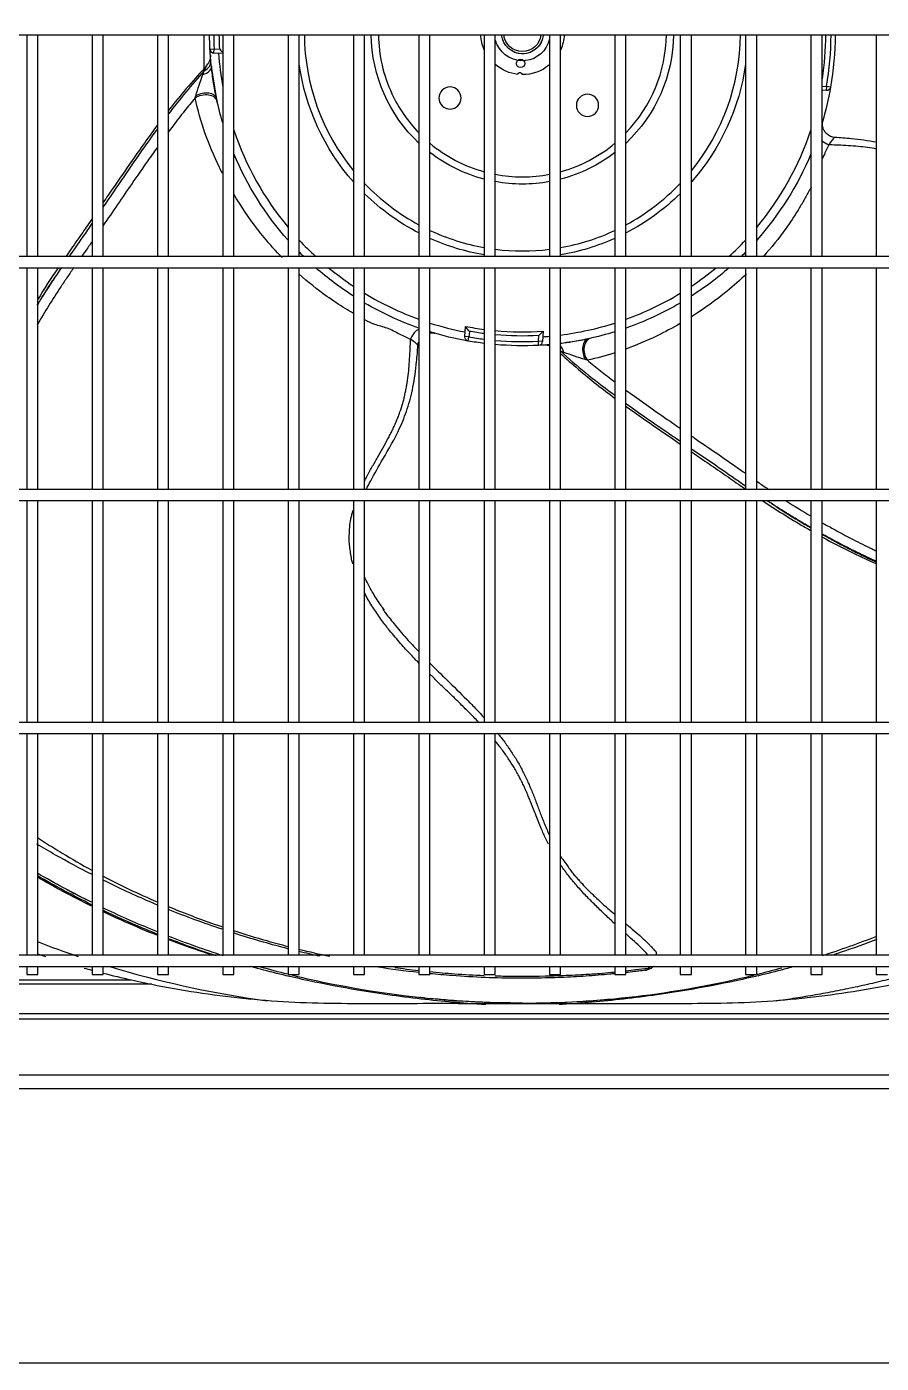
# Model space of a CAD drawing. Header units: millimetres. Extents: x 0 to 504600, y 0 to 118800.
# Drawn here: x 433493.7 to 433801, y 47238.4 to 47719.1 of the extents above; entities that cross this region are included whole.
import ezdxf

# ---------------------------------------------------------------- set-up
doc = ezdxf.new("R2010")
doc.units = ezdxf.units.MM
doc.header["$LTSCALE"] = 200
doc.layers.add('LG-AIRCON', color=240, linetype='Continuous')

# ---------------------------------------------------------------- blocks, each defined once
blk = doc.blocks.new('NEWUXB+UXA 1')
at = {"layer": 'LG-AIRCON', "color": 0}
for p, q in [((667.01, 378.76), (1506.43, 378.76)), ((908.42, 378.76), (908.42, 299.01)), ((912.42, 299.01), (912.42, 378.76)), ((931.92, 378.76), (931.92, 299.01)), ((935.92, 299.01), (935.92, 378.76)), ((955.42, 378.76), (955.42, 299.01)), ((959.42, 299.01), (959.42, 378.76)), ((972.17, 366.49), (972.17, 378.76)), ((978.92, 378.76), (978.92, 299.01)), ((982.92, 299.01), (982.92, 378.76)), ((1002.42, 378.76), (1002.42, 299.01)), ((1006.42, 299.01), (1006.42, 378.76)), ((1025.92, 378.76), (1025.92, 299.01)), ((1029.92, 299.01), (1029.92, 378.76)), ((1049.42, 378.76), (1049.42, 299.01)), ((1053.42, 299.01), (1053.42, 378.76)), ((1072.92, 378.76), (1072.92, 299.01)), ((1076.92, 299.01), (1076.92, 378.76)), ((1094.12, 378.45), (1094.11, 378.45)), ((1096.42, 378.76), (1096.42, 299.01)), ((1100.42, 299.01), (1100.42, 378.76)), ((1119.92, 378.76), (1119.92, 299.01)), ((1123.92, 299.01), (1123.92, 378.76)), ((1143.42, 378.76), (1143.42, 299.01)), ((1147.42, 299.01), (1147.42, 378.76)), ((1166.92, 378.76), (1166.92, 299.01)), ((1170.92, 299.01), (1170.92, 378.76)), ((1190.42, 378.76), (1190.42, 299.01)), ((1194.42, 299.01), (1194.42, 378.76)), ((1213.92, 378.76), (1213.92, 299.01)), ((974.32, 373.64), (975.82, 373.72)), ((975.73, 372.22), (975.82, 373.72)), ((978.92, 372.02), (975.73, 372.22)), ((975.82, 373.72), (977.83, 373.59)), ((1092.6, 374.87), (1092.61, 374.86)), ((1194.42, 360.35), (1196, 360.25)), ((1195.91, 358.75), (1194.42, 358.84)), ((1196, 360.25), (1195.91, 358.75)), ((1197.48, 359.99), (1196, 360.25)), ((1506.43, 299.01), (667.01, 299.01)), ((667.01, 295.01), (1506.43, 295.01)), ((908.42, 295.02), (908.42, 215.26)), ((912.42, 215.26), (912.42, 295.02)), ((931.92, 295.02), (931.92, 215.26)), ((935.92, 215.26), (935.92, 295.02)), ((955.42, 295.02), (955.42, 215.26)), ((959.42, 215.26), (959.42, 295.02)), ((978.92, 295.02), (978.92, 215.26)), ((982.92, 215.26), (982.92, 295.02)), ((1002.42, 295.02), (1002.42, 215.26)), ((1006.42, 215.26), (1006.42, 295.02)), ((1025.92, 295.02), (1025.92, 215.26)), ((1029.92, 215.26), (1029.92, 295.02)), ((1049.42, 295.02), (1049.42, 215.26)), ((1053.42, 215.26), (1053.42, 295.02)), ((1072.92, 295.02), (1072.92, 215.26)), ((1076.92, 215.26), (1076.92, 295.02)), ((1096.42, 295.02), (1096.42, 215.26)), ((1100.42, 215.26), (1100.42, 295.02)), ((1119.92, 295.02), (1119.92, 215.26)), ((1123.92, 215.26), (1123.92, 295.02)), ((1143.42, 295.02), (1143.42, 215.26)), ((1147.42, 215.26), (1147.42, 295.02)), ((1166.92, 295.02), (1166.92, 215.26)), ((1170.92, 215.26), (1170.92, 295.02)), ((1190.42, 295.02), (1190.42, 215.26)), ((1194.42, 215.26), (1194.42, 295.02)), ((1213.92, 295.02), (1213.92, 215.26)), ((1065.97, 270.23), (1066.19, 273.93)), ((1067.46, 270.13), (1065.97, 270.23)), ((1067.2, 268.66), (1067.46, 270.13)), ((1067.59, 272.14), (1067.46, 270.13)), ((1092.42, 268.61), (1092.54, 270.62)), ((1094.14, 272.22), (1093.91, 268.52)), ((1093.91, 268.52), (1092.42, 268.61)), ((1092.49, 267.11), (1092.42, 268.61)), ((1506.43, 215.26), (667.01, 215.26)), ((667.01, 211.26), (1506.43, 211.26)), ((908.42, 211.26), (908.42, 131.52)), ((912.42, 131.52), (912.42, 211.26)), ((931.92, 211.26), (931.92, 131.52)), ((935.92, 131.52), (935.92, 211.26)), ((955.42, 211.26), (955.42, 131.52)), ((959.42, 131.52), (959.42, 211.26)), ((978.92, 211.26), (978.92, 131.52)), ((982.92, 131.52), (982.92, 211.26)), ((1002.42, 211.26), (1002.42, 131.52)), ((1006.42, 131.52), (1006.42, 211.26)), ((1025.92, 211.26), (1025.92, 131.52)), ((1029.92, 131.52), (1029.92, 211.26)), ((1049.42, 211.26), (1049.42, 131.52)), ((1053.42, 131.52), (1053.42, 211.26)), ((1072.92, 211.26), (1072.92, 131.52)), ((1076.92, 131.52), (1076.92, 211.26)), ((1096.42, 211.26), (1096.42, 131.52)), ((1100.42, 131.52), (1100.42, 211.26)), ((1119.92, 211.26), (1119.92, 131.52)), ((1123.92, 131.52), (1123.92, 211.26)), ((1143.42, 211.26), (1143.42, 131.52)), ((1147.42, 131.52), (1147.42, 211.26)), ((1166.92, 211.26), (1166.92, 131.52)), ((1170.92, 131.52), (1170.92, 211.26)), ((1190.42, 211.26), (1190.42, 131.52)), ((1194.42, 131.52), (1194.42, 211.26)), ((1213.92, 211.26), (1213.92, 131.52)), ((1506.43, 131.51), (667.01, 131.51)), ((667.01, 127.51), (1506.43, 127.51)), ((908.42, 127.51), (908.42, 47.76)), ((912.42, 47.76), (912.42, 127.51)), ((931.92, 127.51), (931.92, 47.76)), ((935.92, 47.76), (935.92, 127.51)), ((955.42, 127.51), (955.42, 47.76)), ((959.42, 47.76), (959.42, 127.51)), ((978.92, 127.51), (978.92, 47.76)), ((982.92, 47.76), (982.92, 127.51)), ((1002.42, 127.51), (1002.42, 47.76)), ((1006.42, 47.76), (1006.42, 127.51)), ((1025.92, 127.51), (1025.92, 47.76)), ((1029.92, 47.76), (1029.92, 127.51)), ((1049.42, 127.51), (1049.42, 47.76)), ((1053.42, 47.76), (1053.42, 127.51)), ((1072.92, 127.51), (1072.92, 47.76)), ((1076.92, 47.76), (1076.92, 127.51)), ((1096.42, 127.51), (1096.42, 47.76)), ((1100.42, 47.76), (1100.42, 127.51)), ((1119.92, 127.51), (1119.92, 47.76)), ((1123.92, 47.76), (1123.92, 127.51)), ((1143.42, 127.51), (1143.42, 47.76)), ((1147.42, 47.76), (1147.42, 127.51)), ((1166.92, 127.51), (1166.92, 47.76)), ((1170.92, 47.76), (1170.92, 127.51)), ((1190.42, 127.51), (1190.42, 47.76)), ((1194.42, 47.76), (1194.42, 127.51)), ((1213.92, 127.51), (1213.92, 47.76)), ((1456.43, 47.76), (717.01, 47.76)), ((717.01, 43.76), (1456.43, 43.76)), ((908.42, 43.77), (908.42, 40.85)), ((912.42, 40.85), (912.42, 43.77)), ((931.92, 43.77), (931.92, 40.85)), ((935.92, 40.85), (935.92, 43.77)), ((955.42, 43.77), (955.42, 40.85)), ((959.42, 40.85), (959.42, 43.77)), ((978.92, 43.77), (978.92, 40.85)), ((982.92, 40.85), (982.92, 43.77)), ((1002.42, 43.77), (1002.42, 40.85)), ((1006.42, 40.85), (1006.42, 43.77)), ((1025.92, 43.77), (1025.92, 40.85)), ((1029.92, 40.85), (1029.92, 43.77)), ((1049.42, 43.77), (1049.42, 40.85)), ((1053.42, 40.85), (1053.42, 43.77)), ((1072.92, 43.77), (1072.92, 40.85)), ((1076.92, 40.85), (1076.92, 43.77)), ((1096.42, 43.77), (1096.42, 40.85)), ((1100.42, 40.85), (1100.42, 43.77)), ((1119.92, 43.77), (1119.92, 40.85)), ((1123.92, 40.85), (1123.92, 43.77)), ((1143.42, 43.77), (1143.42, 40.85)), ((1147.42, 40.85), (1147.42, 43.77)), ((1166.92, 43.77), (1166.92, 40.85)), ((1170.92, 40.85), (1170.92, 43.77)), ((1190.42, 43.77), (1190.42, 40.85)), ((1194.42, 40.85), (1194.42, 43.77)), ((1213.92, 43.77), (1213.92, 40.85)), ((721.5, 38.87), (946.07, 38.87)), ((908.42, 40.85), (912.42, 40.85)), ((931.92, 40.85), (935.92, 40.85)), ((955.42, 40.85), (959.42, 40.85)), ((978.92, 40.85), (982.92, 40.85)), ((1002.42, 40.85), (1006.42, 40.85)), ((1025.92, 40.85), (1029.92, 40.85)), ((1049.42, 40.85), (1053.42, 40.85)), ((1072.92, 40.85), (1076.92, 40.85)), ((1096.42, 40.85), (1100.42, 40.85)), ((1119.92, 40.85), (1123.92, 40.85)), ((1143.42, 40.85), (1147.42, 40.85)), ((1166.92, 40.85), (1170.92, 40.85)), ((1190.42, 40.85), (1194.42, 40.85)), ((1213.92, 40.85), (1217.92, 40.85)), ((953.37, 37.32), (721.5, 37.32)), ((1457.8, 24.72), (715.64, 24.72)), ((717.16, 26.84), (1456.28, 26.84)), ((661.12, 4.76), (1512.56, 4.76)), ((1512.56, -0.24), (661.12, -0.24))]:
    blk.add_line(p, q, dxfattribs=at)
blk.add_circle((1086.01, 368.48), 1.5, dxfattribs=at)
at = {"layer": 'LG-AIRCON', "color": 0, "extrusion": (0, 0, -1)}
for centre in [(-1060.66, 356.04), (-1110.09, 353.45)]:
    blk.add_circle(centre, 4, dxfattribs=at)
for centre, radius, start, end in [((-1086.67, 379.46), 112.5, 357.0341, 359.6433), ((-1086.67, 379.46), 109, 356.9149, 359.6319), ((-1086.67, 379.46), 54.36, 313.2481, 359.255), ((-1086.69, 379.46), 15, 336.3649, 357.3411), ((-1086.67, 379.46), 10, 335, 347.1556), ((-1086.67, 379.46), 10, 192.8338, 335), ((-1086.67, 379.46), 7.5, 185.3606, 354.6393), ((-1086.67, 379.46), 6.7, 186.0045, 353.9951), ((-1086.69, 379.46), 7.5, 185.3168, 292.5969), ((-1086.69, 379.46), 15, 182.6596, 203.6664), ((-1086.67, 379.46), 54.36, 180.7344, 226.7412), ((-1086.67, 379.46), 109, 180.3684, 188.6854), ((-1086.67, 379.46), 112.5, 180.3569, 189.9659), ((-1086.67, 379.46), 112.5, 353.8344, 357.0341), ((-1086.67, 379.46), 81.01, 318.575, 352.1338), ((-1086.69, 379.46), 15, 276.3649, 310.5992), ((-1086.69, 379.46), 15, 229.5169, 270.6351), ((-1086.67, 379.46), 81.01, 187.8556, 221.4144), ((-1086.67, 379.46), 112.5, 189.9659, 196.7091), ((-1196, 360.25), 1.5, 189.9659, 273.5), ((-1086.67, 379.46), 112.5, 343.2908, 347.7791), ((-1086.67, 379.46), 112.5, 318.4934, 337.2522), ((-1086.67, 379.46), 54.36, 284.645, 307.7018), ((-1086.67, 379.46), 54.36, 232.2875, 255.3444), ((-1086.67, 379.46), 112.5, 202.7477, 221.5065), ((-1086.67, 379.46), 54.36, 259.6644, 280.325), ((-1086.67, 379.46), 81.01, 297.3688, 314.4631), ((-1086.67, 379.46), 81.01, 225.5262, 242.6206), ((-1086.67, 379.46), 81.01, 279.7681, 294.2244), ((-1086.67, 379.46), 81.01, 245.765, 260.2212), ((-1086.67, 379.46), 112.5, 314.3462, 315.5064), ((-1086.67, 379.46), 112.5, 224.4924, 225.6526), ((-1086.67, 379.46), 112.5, 302.6844, 311.3518), ((-1086.67, 379.46), 112.5, 228.6481, 237.3155), ((-1086.67, 379.46), 112.5, 289.3369, 300.2951), ((-1086.67, 379.46), 112.5, 239.7048, 250.663), ((-1086.67, 379.46), 112.5, 279.9659, 287.1912), ((-1067.46, 270.13), 1.5, 279.9659, 3.5), ((-1086.67, 379.46), 109, 277.2469, 280.0851), ((-1086.67, 379.46), 109, 266.9149, 275.1319), ((-1086.67, 379.46), 112.5, 252.8086, 257.7791), ((-1086.67, 379.46), 112.5, 277.0203, 279.9659), ((-1086.67, 379.46), 112.5, 267.0341, 274.9718), ((-1086.67, 379.46), 112.5, 265.0281, 267.0341)]:
    blk.add_arc(centre, radius, start, end, dxfattribs=at)
at = {"layer": 'LG-AIRCON', "color": 0}
for centre, radius, start, end in [((1086.67, 379.46), 111, 180.3616, 182.9659), ((1086.67, 379.46), 78.41, 180.5088, 219.2088), ((1086.67, 379.46), 51.76, 180.7675, 205), ((1086.67, 379.46), 51.76, 316.0206, 359.2206), ((1086.67, 379.46), 78.41, 320.7794, 359.4794), ((1086.67, 379.46), 111, 350.0341, 359.6382), ((975.82, 373.72), 1.5, 182.9659, 266.5), ((1086.67, 379.46), 109.5, 183.8456, 190.2574), ((1086.67, 379.46), 51.76, 205, 223.9675), ((1086.67, 379.46), 109.5, 198.6508, 219.6996), ((1086.67, 379.46), 109.5, 320.3005, 341.3494), ((1086.67, 379.46), 51.76, 230.0256, 254.59), ((1086.67, 379.46), 51.76, 285.3981, 309.9625), ((1086.67, 379.46), 51.76, 259.135, 280.8531), ((1086.67, 379.46), 78.41, 223.6244, 241.63), ((1086.67, 379.46), 78.41, 298.3581, 316.3638), ((1086.67, 379.46), 78.41, 244.9038, 259.8944), ((1086.67, 379.46), 78.41, 280.0937, 295.0844), ((1086.67, 379.46), 109.5, 222.8708, 227.2823), ((1086.67, 379.46), 109.5, 312.7167, 317.127), ((1086.67, 379.46), 78.41, 262.8531, 277.135), ((1086.67, 379.46), 109.5, 230.4641, 236.3029), ((1086.67, 379.46), 109.5, 303.6973, 309.5349), ((1086.67, 379.46), 109.5, 238.7834, 250.1115), ((1086.67, 379.46), 109.5, 289.8887, 301.2168), ((1086.67, 379.46), 109.5, 252.3225, 259.1544), ((1086.67, 379.46), 109.5, 277.2145, 287.6777), ((1086.67, 379.46), 107.5, 259.017, 262.6514), ((1086.67, 379.46), 111, 260.0341, 262.8843), ((1086.67, 379.46), 107.5, 264.7964, 273.983), ((1086.67, 379.46), 109.5, 273.8456, 275.1094), ((1086.67, 379.46), 111, 264.9609, 272.9659), ((1092.42, 268.61), 1.5, 272.9659, 356.5)]:
    blk.add_arc(centre, radius, start, end, dxfattribs=at)
for centre, major_axis, ratio, start_param, end_param in [((969.97, 366.68), (4.87, 0.53), 0.500763, 5.033059, 6.283185), ((971.86, 354.97), (4.79, 1.02), 0.555428, 0, 2.041724), ((1111.17, 264.64), (1.02, -4.79), 0.555428, 3.141593, 5.183317), ((1099.45, 262.76), (-0.53, 4.87), 0.500763, 5.033059, 5.667073)]:
    blk.add_ellipse(centre, major_axis=major_axis, ratio=ratio, start_param=start_param, end_param=end_param, dxfattribs=at)
for points, degree, knots in [([(974.46, 371.42), (974.46, 371.42), (974.46, 371.34), (974.47, 371.16), (974.45, 370.49), (974.24, 369.52), (973.73, 368.45), (973.26, 368.01), (973.05, 367.84)], 3, [0, 0, 0, 0, 0.003162, 0.056615, 0.134097, 0.508794, 0.802384, 1, 1, 1, 1]), ([(977.83, 373.59), (977.83, 373.59), (977.84, 373.59), (978.03, 373.4), (978.22, 373.21), (978.58, 372.84), (978.76, 372.66), (978.93, 372.5)], 3, [0, 0, 0, 0, 0.004805, 0.004805, 0.50203, 0.50203, 1, 1, 1, 1]), ([(973.22, 367.7), (968.72, 362.9), (964.07, 357.56), (959.7, 351.99), (959.39, 351.59)], 3, [0, 0, 0, 0, 0.929324, 1, 1, 1, 1]), ([(972.27, 365.82), (972.31, 365.86), (972.34, 365.89), (972.41, 365.95), (972.44, 365.97), (972.47, 365.99)], 3, [0, 0, 0, 0, 0.573784, 0.573784, 1, 1, 1, 1]), ([(972.47, 365.99), (972.47, 366.01), (972.48, 366.03), (972.59, 366.39), (972.7, 366.71), (972.89, 367.25), (972.97, 367.48), (973.08, 367.72), (973.11, 367.79), (973.14, 367.8), (973.14, 367.79), (973.15, 367.76), (973.15, 367.71), (973.13, 367.61), (973.13, 367.61), (973.13, 367.6)], 3, [0, 0, 0, 0, 0.016134, 0.016134, 0.32226, 0.32226, 0.602283, 0.602283, 0.787473, 0.787473, 0.846534, 0.846534, 0.991426, 0.991426, 1, 1, 1, 1]), ([(974.82, 367.38), (975.03, 365.44), (975.37, 363.47), (976.01, 359.52), (976.31, 357.53), (976.72, 355.65)], 3, [0, 0, 0, 0, 0.5, 0.5, 1, 1, 1, 1]), ([(976.65, 355.99), (976.26, 357.83), (975.91, 359.7), (975.3, 363.45), (975.05, 365.34), (974.84, 367.22)], 3, [0, 0, 0, 0, 0.5, 0.5, 1, 1, 1, 1]), ([(969.18, 356.87), (969.53, 358.14), (970.02, 359.44), (970.89, 362.03), (971.28, 363.33), (971.76, 364.54)], 3, [0, 0, 0, 0, 0.5, 0.5, 1, 1, 1, 1]), ([(968.97, 356.11), (967.7, 354.56), (965, 351.26), (961.77, 347.05), (959.81, 344.41), (959.2, 343.58)], 3, [0, 0, 0, 0, 0.379859, 0.805555, 1, 1, 1, 1]), ([(968.97, 356.11), (970.27, 357.07), (972.18, 357.52), (975.4, 357), (976.63, 356.03), (976.9, 354.82)], 3, [0, 0, 0, 0, 0.5, 0.5, 1, 1, 1, 1]), ([(968.97, 356.11), (968.97, 356.11), (968.97, 356.11), (969.04, 356.35), (969.1, 356.61), (969.18, 356.87)], 3, [0, 0, 0, 0, 0.000071, 0.000071, 1, 1, 1, 1]), ([(978.79, 328.96), (978.44, 329.66), (978.09, 330.36), (975.68, 335.34), (973.93, 339.5), (971.07, 347.61), (969.93, 351.67), (968.97, 356.11)], 3, [0, 0, 0, 0, 0.075412, 0.075412, 0.537706, 0.537706, 1, 1, 1, 1]), ([(955.35, 346.25), (953.78, 344.13), (949.85, 338.67), (943.99, 330.28), (939.1, 323.13), (936.52, 319.37), (935.92, 318.49)], 3, [0, 0, 0, 0, 0.233053, 0.595571, 0.906011, 1, 1, 1, 1]), ([(1199.03, 341.93), (1198.95, 341.92), (1198.28, 341.89), (1197.1, 342.38), (1195.85, 343.31), (1195.08, 344.42), (1194.68, 345.45), (1194.53, 346.36), (1194.53, 347.08), (1194.59, 347.59), (1194.66, 347.89), (1194.69, 348), (1194.69, 348.01)], 3, [0, 0, 0, 0, 0.029129, 0.236832, 0.423743, 0.575808, 0.704345, 0.811405, 0.896356, 0.957614, 0.994503, 1, 1, 1, 1]), ([(955.37, 344.91), (951.2, 339.22), (947.2, 333.44), (940.8, 324.08), (938.35, 320.47), (935.92, 316.89)], 3, [0, 0, 0, 0, 0.609793, 0.609793, 1, 1, 1, 1]), ([(1199.07, 341.88), (1199, 341.89), (1198.92, 341.85), (1198.4, 341.45), (1197.71, 340.5), (1196.87, 339.25)], 3, [0, 0, 0, 0, 0.204191, 0.204191, 1, 1, 1, 1]), ([(1213.93, 340.13), (1210.95, 340.72), (1205.97, 341.36), (1201.01, 341.77), (1199.04, 341.88)], 3, [0, 0, 0, 0, 0.602629, 1, 1, 1, 1]), ([(955.28, 338.2), (954.13, 336.59), (951.11, 332.33), (946.39, 325.5), (941.11, 317.77), (937.65, 312.72), (935.92, 310.21)], 3, [0, 0, 0, 0, 0.174756, 0.459822, 0.730976, 1, 1, 1, 1]), ([(1196.87, 339.25), (1196.24, 338.03), (1195.66, 336.65), (1194.81, 334.84), (1194.6, 334.45), (1194.39, 334.05)], 3, [0, 0, 0, 0, 0.780033, 0.780033, 1, 1, 1, 1]), ([(1213.95, 337.76), (1213.73, 337.8), (1211.27, 338.26), (1206.38, 338.78), (1200.92, 339.06), (1197.69, 339.21), (1196.87, 339.25)], 3, [0, 0, 0, 0, 0.038174, 0.433729, 0.855134, 1, 1, 1, 1]), ([(1190.49, 324.01), (1190.29, 323.58), (1190.07, 323.17), (1189.18, 321.6), (1188.49, 320.42), (1187.19, 318.06), (1186.5, 316.91), (1184.4, 313.5), (1182.94, 311.28), (1178.89, 305.57), (1176.15, 302.2), (1173.24, 298.99)], 3, [0, 0, 0, 0, 0.046597, 0.046597, 0.176215, 0.176215, 0.305832, 0.305832, 0.565067, 0.565067, 1, 1, 1, 1]), ([(1000.22, 298.69), (997.99, 300.99), (995.86, 303.38), (990.57, 309.81), (987.57, 313.98), (984.2, 319.3), (983.53, 320.39), (982.88, 321.49)], 3, [0, 0, 0, 0, 0.331093, 0.331093, 0.863291, 0.863291, 1, 1, 1, 1]), ([(931.92, 312.65), (930.8, 311.01), (928.3, 307.39), (925.13, 302.86), (923.1, 299.95), (922.46, 299.02)], 3, [0, 0, 0, 0, 0.358598, 0.794293, 1, 1, 1, 1]), ([(931.93, 311.02), (931.39, 310.23), (930.85, 309.45), (928.19, 305.57), (926.06, 302.51), (923.86, 299.35), (923.75, 299.19), (923.65, 299.04)], 3, [0, 0, 0, 0, 0.19311, 0.19311, 0.960938, 0.960938, 1, 1, 1, 1]), ([(931.91, 304.42), (931.5, 303.82), (930.24, 302.02), (928.98, 300.23), (928.13, 299.04)], 3, [0, 0, 0, 0, 0.333202, 1, 1, 1, 1]), ([(925.35, 295.06), (924.58, 293.95), (923, 291.66), (918.51, 284.93), (914.93, 279.19), (912.23, 274.6)], 3, [0, 0, 0, 0, 0.166291, 0.34365, 1, 1, 1, 1]), ([(917.83, 290.47), (917.57, 290.09), (917.07, 289.32), (916.07, 287.78), (914.85, 285.86), (913.45, 283.68), (912.58, 282.25), (912.17, 281.58)], 3, [0, 0, 0, 0, 0.129514, 0.262589, 0.523171, 0.777302, 1, 1, 1, 1]), ([(912.22, 281.58), (912.6, 282.21), (913.41, 283.53), (914.89, 285.9), (916.37, 288.24), (917.43, 289.87), (917.83, 290.47)], 3, [0, 0, 0, 0, 0.210283, 0.443736, 0.795113, 1, 1, 1, 1]), ([(1025.92, 278.59), (1024.93, 279.15), (1023.95, 279.74), (1020.72, 281.74), (1018.5, 283.2), (1012.86, 287.19), (1009.56, 289.87), (1006.41, 292.7)], 3, [0, 0, 0, 0, 0.138373, 0.138373, 0.464531, 0.464531, 1, 1, 1, 1]), ([(1167.25, 292.81), (1165.01, 290.66), (1162.68, 288.59), (1156.32, 283.36), (1152.16, 280.36), (1147.77, 277.58), (1147.61, 277.48), (1147.46, 277.38)], 3, [0, 0, 0, 0, 0.368297, 0.368297, 0.977681, 0.977681, 1, 1, 1, 1]), ([(1046.47, 269.27), (1045.24, 269.89), (1043.86, 270.47), (1041.75, 271.47), (1041.05, 271.86), (1039.59, 272.61), (1038.84, 272.94), (1037.3, 273.52), (1036.5, 273.73), (1034.99, 274.19), (1034.29, 274.41), (1032.29, 275.12), (1031.12, 275.65), (1029.95, 276.31), (1029.94, 276.31), (1029.93, 276.32)], 3, [0, 0, 0, 0, 0.249314, 0.249314, 0.373971, 0.373971, 0.498628, 0.498628, 0.623285, 0.623285, 0.747943, 0.747943, 0.997257, 0.997257, 1, 1, 1, 1]), ([(1143.43, 274.96), (1140.65, 273.36), (1137.86, 271.88), (1131.25, 268.69), (1127.53, 267.1), (1123.89, 265.76)], 3, [0, 0, 0, 0, 0.42081, 0.42081, 1, 1, 1, 1]), ([(1029.85, 218.17), (1030.11, 218.68), (1030.54, 219.49), (1031.11, 220.61), (1031.74, 221.82), (1032.89, 223.86), (1034.54, 226.72), (1036.47, 230.09), (1038.01, 232.86), (1039.13, 235.07), (1039.97, 236.68), (1040.71, 238.31), (1041.38, 239.94), (1042.07, 241.53), (1042.84, 243.66), (1043.49, 245.8), (1044.12, 247.94), (1044.43, 249.57), (1044.78, 251.2), (1045.44, 254.53), (1046, 259.75), (1046.27, 265.22), (1046.43, 268.44), (1046.47, 269.27)], 3, [0, 0, 0, 0, 0.0314, 0.050037, 0.068603, 0.105483, 0.178132, 0.248918, 0.317602, 0.351142, 0.384107, 0.416555, 0.448445, 0.479795, 0.510787, 0.571819, 0.602175, 0.632618, 0.663109, 0.693772, 0.81971, 0.953877, 1, 1, 1, 1]), ([(1049.43, 272.82), (1049.07, 272.7), (1048.71, 272.49), (1047.58, 271.53), (1046.89, 270.45), (1046.47, 269.27)], 3, [0, 0, 0, 0, 0.307419, 0.307419, 1, 1, 1, 1]), ([(1049.09, 267.07), (1049.1, 267.13), (1049.07, 267.22), (1048.66, 267.74), (1047.71, 268.42), (1046.47, 269.27)], 3, [0, 0, 0, 0, 0.204191, 0.204191, 1, 1, 1, 1]), ([(1053.42, 271.57), (1053.49, 271.58), (1053.8, 271.61), (1054.29, 271.61), (1054.81, 271.54), (1055.1, 271.48), (1055.21, 271.45), (1055.23, 271.44)], 3, [0, 0, 0, 0, 0.117298, 0.514903, 0.801614, 0.97427, 1, 1, 1, 1]), ([(1067.59, 272.14), (1067.58, 272.15), (1067.58, 272.15), (1067.42, 272.36), (1067.25, 272.57), (1066.92, 272.99), (1066.76, 273.2), (1066.52, 273.51), (1066.43, 273.62), (1066.31, 273.78), (1066.27, 273.83), (1066.21, 273.91), (1066.19, 273.93), (1066.19, 273.93)], 3, [0, 0, 0, 0, 0.002612, 0.002612, 0.272941, 0.272941, 0.553512, 0.553512, 0.743033, 0.743033, 0.87087, 0.87087, 1, 1, 1, 1]), ([(1092.54, 270.62), (1092.54, 270.62), (1092.54, 270.62), (1092.74, 270.81), (1092.93, 271), (1093.3, 271.38), (1093.49, 271.56), (1093.77, 271.84), (1093.87, 271.95), (1094.01, 272.09), (1094.06, 272.13), (1094.12, 272.2), (1094.14, 272.22), (1094.14, 272.22)], 3, [0, 0, 0, 0, 0.002612, 0.002612, 0.272941, 0.272941, 0.553512, 0.553512, 0.743033, 0.743033, 0.87087, 0.87087, 1, 1, 1, 1]), ([(1100.42, 267.82), (1101.82, 268.01), (1103.23, 268.25), (1106.61, 268.8), (1108.6, 269.1), (1110.49, 269.51)], 3, [0, 0, 0, 0, 0.416804, 0.416804, 1, 1, 1, 1]), ([(1110.15, 269.44), (1108.3, 269.04), (1106.43, 268.69), (1103.18, 268.17), (1101.8, 267.97), (1100.42, 267.8)], 3, [0, 0, 0, 0, 0.577024, 0.577024, 1, 1, 1, 1]), ([(1111.31, 269.69), (1110.1, 269.42), (1109.13, 268.18), (1108.61, 264.97), (1109.07, 263.06), (1110.02, 261.76)], 3, [0, 0, 0, 0, 0.5, 0.5, 1, 1, 1, 1]), ([(1030.51, 215.26), (1031.01, 216.32), (1032.94, 220), (1037.1, 227.23), (1041.99, 235.6), (1045.48, 244.4), (1047.58, 252.42), (1048.57, 260.12), (1048.98, 265.12), (1049.09, 267.1)], 3, [0, 0, 0, 0, 0.062505, 0.222366, 0.44906, 0.581435, 0.726489, 0.892389, 1, 1, 1, 1]), ([(1049.14, 267.1), (1049.13, 267.19), (1049.11, 267.58), (1049.2, 267.98), (1049.31, 268.28)], 3, [0, 0, 0, 0, 0.207603, 1, 1, 1, 1]), ([(1094.71, 267.25), (1094.72, 267.25), (1094.79, 267.25), (1094.97, 267.26), (1095.54, 267.24), (1096.04, 267.15), (1096.43, 267.03)], 3, [0, 0, 0, 0, 0.007249, 0.1298, 0.307442, 1, 1, 1, 1]), ([(1100.32, 265.07), (1106.24, 259.63), (1112.47, 254.64), (1119.24, 249.62), (1119.57, 249.37), (1119.9, 249.13)], 3, [0, 0, 0, 0, 0.951305, 0.951305, 1, 1, 1, 1]), ([(1109.26, 261.96), (1108, 262.31), (1106.69, 262.81), (1104.1, 263.67), (1102.81, 264.07), (1101.6, 264.55)], 3, [0, 0, 0, 0, 0.5, 0.5, 1, 1, 1, 1]), ([(1100.36, 264.21), (1104.56, 260.36), (1110.94, 254.87), (1117.67, 249.77), (1119.86, 248.15)], 3, [0, 0, 0, 0, 0.677069, 1, 1, 1, 1]), ([(1110.02, 261.76), (1110.02, 261.76), (1110.02, 261.76), (1109.78, 261.82), (1109.52, 261.89), (1109.26, 261.96)], 3, [0, 0, 0, 0, 0.000071, 0.000071, 1, 1, 1, 1]), ([(1110.02, 261.76), (1111.58, 260.48), (1114.77, 257.87), (1118.05, 255.35), (1119.74, 254.08)], 3, [0, 0, 0, 0, 0.487187, 1, 1, 1, 1]), ([(1123.77, 251.09), (1124.54, 250.52), (1127.54, 248.34), (1133.19, 244.32), (1138.98, 240.32), (1142.53, 237.89), (1143.41, 237.28)], 3, [0, 0, 0, 0, 0.120641, 0.462237, 0.866415, 1, 1, 1, 1]), ([(1123.86, 246.24), (1128.69, 242.75), (1133.57, 239.38), (1140.08, 234.93), (1141.76, 233.79), (1143.42, 232.66)], 3, [0, 0, 0, 0, 0.741566, 0.741566, 1, 1, 1, 1]), ([(1123.89, 245.22), (1124.69, 244.64), (1128.82, 241.69), (1135.31, 237.15), (1141.04, 233.23), (1143.39, 231.62)], 3, [0, 0, 0, 0, 0.12387, 0.640533, 1, 1, 1, 1]), ([(1147.42, 234.54), (1147.74, 234.32), (1153.12, 230.64), (1159.64, 226.18), (1165.77, 221.85), (1166.9, 221.06)], 3, [0, 0, 0, 0, 0.049024, 0.824932, 1, 1, 1, 1]), ([(1147.43, 229.94), (1150.81, 227.64), (1154.16, 225.37), (1160.57, 220.98), (1163.62, 218.85), (1166.72, 216.69), (1166.81, 216.63), (1166.89, 216.57)], 3, [0, 0, 0, 0, 0.508334, 0.508334, 0.98626, 0.98626, 1, 1, 1, 1]), ([(1147.43, 228.86), (1149.06, 227.74), (1152.72, 225.24), (1158.36, 221.36), (1163.21, 217.97), (1166.05, 215.98), (1166.92, 215.38)], 3, [0, 0, 0, 0, 0.249996, 0.560781, 0.866096, 1, 1, 1, 1]), ([(1170.88, 218.27), (1172.05, 217.46), (1173.54, 216.43), (1175.04, 215.42), (1175.35, 215.21)], 3, [0, 0, 0, 0, 0.789606, 1, 1, 1, 1]), ([(1025.66, 188.58), (1025.51, 189.1), (1025.19, 190.38), (1024.89, 192.46), (1024.53, 194.72), (1024.32, 197), (1024.43, 199.29), (1024.55, 201.54), (1024.74, 203.52), (1025.09, 205.23), (1025.44, 206.55), (1025.65, 207.39), (1025.74, 207.75)], 3, [0, 0, 0, 0, 0.086878, 0.209922, 0.330631, 0.449296, 0.56598, 0.680875, 0.794665, 0.869614, 0.94354, 1, 1, 1, 1]), ([(1173.07, 211.19), (1177.92, 207.96), (1183.68, 204.38), (1189.55, 200.96), (1190.38, 200.49)], 3, [0, 0, 0, 0, 0.860034, 1, 1, 1, 1]), ([(1190.31, 201.59), (1189.81, 201.88), (1187.93, 202.96), (1185.39, 204.49), (1182.65, 206.16), (1180.24, 207.68), (1177.9, 209.16), (1176.26, 210.22), (1175.66, 210.61)], 3, [0, 0, 0, 0, 0.100821, 0.377717, 0.517305, 0.659997, 0.874768, 1, 1, 1, 1]), ([(1175.66, 210.61), (1176.04, 210.36), (1176.81, 209.85), (1178.35, 208.85), (1180.27, 207.63), (1182.56, 206.17), (1185.59, 204.32), (1188.16, 202.75), (1189.97, 201.7), (1190.26, 201.53)], 3, [0, 0, 0, 0, 0.079358, 0.160898, 0.320567, 0.476283, 0.635111, 0.940449, 1, 1, 1, 1]), ([(1194.33, 203.38), (1194.87, 203.08), (1196.06, 202.41), (1197.89, 201.39), (1200.15, 200.14), (1202.73, 198.77), (1205.78, 197.16), (1209, 195.54), (1211.74, 194.2), (1213.37, 193.42), (1213.85, 193.2)], 3, [0, 0, 0, 0, 0.084288, 0.185541, 0.286031, 0.43548, 0.583596, 0.755273, 0.926687, 1, 1, 1, 1]), ([(1194.31, 199.21), (1194.91, 198.87), (1195.87, 198.34), (1197.19, 197.63), (1198.28, 197.03), (1199.39, 196.43), (1200.88, 195.63), (1203.5, 194.28), (1206.45, 192.74), (1209.44, 191.31), (1211.62, 190.24), (1213.09, 189.56), (1213.81, 189.23)], 3, [0, 0, 0, 0, 0.094313, 0.150326, 0.205494, 0.263578, 0.323214, 0.438081, 0.666504, 0.778325, 0.891489, 1, 1, 1, 1]), ([(1194.33, 198.25), (1198.08, 196.18), (1204.53, 192.8), (1211.15, 189.79), (1213.9, 188.6)], 3, [0, 0, 0, 0, 0.587751, 1, 1, 1, 1]), ([(1213.88, 189.47), (1213.68, 189.56), (1212.3, 190.18), (1209.78, 191.38), (1206.28, 193.05), (1202.81, 194.81), (1199.91, 196.31), (1197.6, 197.55), (1195.94, 198.44), (1194.87, 199.03), (1194.38, 199.3)], 3, [0, 0, 0, 0, 0.02956, 0.20769, 0.38429, 0.562457, 0.741784, 0.832559, 0.9229, 1, 1, 1, 1]), ([(1037.06, 171.89), (1036.66, 172.42), (1035.25, 174.33), (1032.84, 178.06), (1030.93, 181.61), (1029.98, 183.72), (1029.88, 183.93)], 3, [0, 0, 0, 0, 0.143457, 0.510742, 0.949941, 1, 1, 1, 1]), ([(1049.41, 152.86), (1049.06, 153.22), (1048.09, 154.23), (1045.89, 156.55), (1043.35, 159.25), (1040.88, 162.2), (1038.6, 164.91), (1036.49, 167.57), (1034.67, 170.27), (1033.19, 172.37), (1031.81, 174.51), (1030.74, 176.49), (1030.09, 177.73), (1029.84, 178.21)], 3, [0, 0, 0, 0, 0.046544, 0.130714, 0.298969, 0.394735, 0.489926, 0.631124, 0.712335, 0.792506, 0.87156, 0.949377, 1, 1, 1, 1]), ([(1036.45, 172.23), (1036.46, 172.22), (1036.75, 171.79), (1037.62, 170.55), (1039.13, 168.63), (1041.12, 166.23), (1043.21, 163.67), (1046.03, 160.52), (1048.12, 158.28), (1049.39, 156.95)], 3, [0, 0, 0, 0, 0.002618, 0.07721, 0.227751, 0.367215, 0.542698, 0.724034, 1, 1, 1, 1]), ([(1053.4, 152.82), (1055.41, 150.79), (1059.84, 146.44), (1064.87, 141.5), (1068.43, 137.92), (1070.54, 135.79), (1072.01, 134.17), (1072.93, 133.16)], 3, [0, 0, 0, 0, 0.311947, 0.676737, 0.765395, 0.854302, 1, 1, 1, 1]), ([(1070.76, 131.74), (1070.65, 131.85), (1069.99, 132.55), (1068.17, 134.42), (1065.22, 137.35), (1061.59, 140.91), (1057.82, 144.5), (1055.09, 147.19), (1053.61, 148.65), (1053.38, 148.87)], 3, [0, 0, 0, 0, 0.019144, 0.116906, 0.318351, 0.52709, 0.741622, 0.960868, 1, 1, 1, 1]), ([(1077.7, 127.68), (1077.83, 127.51), (1078.35, 126.85), (1079.34, 125.6), (1080.44, 124.23), (1081.27, 123.03), (1082.05, 121.86), (1082.99, 120.41), (1084.16, 118.68), (1085.23, 116.91), (1086.14, 115.09), (1087.14, 113.29), (1087.92, 111.79), (1088.46, 110.52), (1088.97, 109.3), (1089.64, 107.77), (1090.31, 106.25), (1090.79, 104.98), (1091.26, 103.72), (1091.72, 102.47), (1092.21, 101.24), (1092.7, 99.99), (1093.28, 98.42), (1094.02, 96.46), (1094.84, 94.44), (1095.59, 92.69), (1096.11, 91.52), (1096.33, 91.04), (1096.38, 90.92)], 3, [0, 0, 0, 0, 0.015973, 0.063773, 0.119172, 0.147208, 0.174125, 0.225018, 0.275393, 0.327956, 0.378528, 0.425825, 0.476203, 0.501732, 0.526179, 0.572139, 0.620161, 0.644911, 0.669006, 0.715797, 0.739011, 0.76245, 0.810331, 0.857177, 0.909993, 0.963275, 0.990421, 1, 1, 1, 1]), ([(1096.04, 87.69), (1095.87, 88.02), (1095.09, 89.58), (1093.83, 92.37), (1092.48, 95.68), (1091.05, 99.31), (1089.9, 102.3), (1088.8, 105.04), (1088.01, 106.75), (1087.28, 108.49), (1086.47, 110.2), (1085.56, 111.86), (1084.36, 114.14), (1082.64, 116.93), (1080.82, 119.71), (1079.21, 121.93), (1078.03, 123.39), (1077.29, 124.32), (1076.99, 124.7)], 3, [0, 0, 0, 0, 0.026141, 0.120849, 0.212813, 0.27477, 0.393513, 0.437742, 0.482704, 0.527423, 0.572611, 0.618373, 0.664728, 0.759919, 0.859413, 0.910952, 0.963787, 1, 1, 1, 1]), ([(931.9, 76.74), (927.39, 79.05), (920.63, 82.71), (914.28, 86.41), (912.07, 87.73)], 3, [0, 0, 0, 0, 0.646155, 1, 1, 1, 1]), ([(912.35, 90.05), (913.29, 89.43), (916.16, 87.57), (922.48, 83.6), (928.16, 80.32), (931.85, 78.31)], 3, [0, 0, 0, 0, 0.15364, 0.468401, 1, 1, 1, 1]), ([(1100.34, 83.49), (1100.43, 83.35), (1100.7, 82.9), (1101.44, 81.81), (1102.5, 80.37), (1103.67, 78.76), (1104.73, 77.3), (1105.89, 75.92), (1106.97, 74.79), (1107.79, 73.87), (1108.61, 72.94), (1109.61, 71.83), (1110.93, 70.53), (1112.38, 69.19), (1113.89, 67.79), (1115.41, 66.3), (1117.06, 64.89), (1118.57, 63.64), (1119.5, 62.81), (1119.91, 62.44)], 3, [0, 0, 0, 0, 0.01611, 0.054349, 0.133651, 0.196623, 0.258506, 0.318346, 0.37975, 0.417398, 0.445672, 0.509452, 0.571566, 0.635319, 0.712853, 0.789209, 0.86246, 0.938791, 1, 1, 1, 1]), ([(1119.95, 59.02), (1119.79, 59.17), (1119.1, 59.82), (1117.31, 61.5), (1115.06, 63.58), (1112.88, 65.77), (1110.68, 67.93), (1108.54, 70.15), (1106.51, 72.47), (1104.98, 74.16), (1103.57, 75.93), (1102.24, 77.73), (1101.15, 79.2), (1100.53, 80.09), (1100.33, 80.37)], 3, [0, 0, 0, 0, 0.023296, 0.103381, 0.264304, 0.346403, 0.424782, 0.58336, 0.66159, 0.738824, 0.815129, 0.890482, 0.964901, 1, 1, 1, 1]), ([(931.7, 65.39), (926.67, 67.87), (920.14, 71.31), (913.8, 74.95), (912.27, 75.84)], 3, [0, 0, 0, 0, 0.756535, 1, 1, 1, 1]), ([(955.68, 65.72), (954.29, 66.3), (947.47, 69.2), (940.86, 72.28), (935.75, 74.81)], 3, [0, 0, 0, 0, 0.20222, 1, 1, 1, 1]), ([(929.64, 67.81), (929.51, 67.87), (929.39, 67.94), (927.06, 69.11), (924.87, 70.25), (922.69, 71.41)], 3, [0, 0, 0, 0, 0.053158, 0.053158, 1, 1, 1, 1]), ([(955.33, 55.34), (953.58, 56.05), (946.98, 58.78), (940.47, 61.71), (935.73, 63.98)], 3, [0, 0, 0, 0, 0.264274, 1, 1, 1, 1]), ([(955.38, 56.18), (954.6, 56.49), (947.97, 59.21), (941.43, 62.13), (935.74, 64.86)], 3, [0, 0, 0, 0, 0.117728, 1, 1, 1, 1]), ([(955.27, 54.94), (951.37, 56.48), (944.81, 59.23), (938.37, 62.18), (935.74, 63.43)], 3, [0, 0, 0, 0, 0.587084, 1, 1, 1, 1]), ([(959.3, 65.28), (960.54, 64.77), (966.94, 62.18), (973.49, 59.76), (978.84, 57.95)], 3, [0, 0, 0, 0, 0.195527, 1, 1, 1, 1]), ([(1123.93, 59.03), (1124.22, 58.79), (1126.39, 56.98), (1129.31, 54.49), (1131.87, 52.01), (1133.13, 50.66), (1133.68, 50), (1134, 49.63)], 3, [0, 0, 0, 0, 0.072188, 0.555177, 0.781943, 0.875823, 1, 1, 1, 1]), ([(975.57, 47.67), (974.41, 48.05), (968.93, 49.84), (963.51, 51.78), (959.27, 53.39)], 3, [0, 0, 0, 0, 0.210772, 1, 1, 1, 1]), ([(1002.29, 50.11), (999.37, 50.86), (992.8, 52.64), (986.31, 54.61), (982.72, 55.76)], 3, [0, 0, 0, 0, 0.441067, 1, 1, 1, 1]), ([(982.82, 56.62), (986.75, 55.35), (993.2, 53.38), (999.75, 51.6), (1002.3, 50.94)], 3, [0, 0, 0, 0, 0.613927, 1, 1, 1, 1]), ([(1131.93, 47.76), (1131.83, 47.86), (1131.1, 48.71), (1128.74, 51.13), (1125.99, 53.57), (1124.01, 55.33), (1123.93, 55.4)], 3, [0, 0, 0, 0, 0.043596, 0.3381, 0.974041, 1, 1, 1, 1]), ([(1214.08, 53.39), (1209.84, 51.78), (1204.41, 49.84), (1198.93, 48.05), (1197.78, 47.67)], 3, [0, 0, 0, 0, 0.789227, 1, 1, 1, 1]), ([(938.2, 43.71), (939.28, 43.39), (957.86, 37.85), (976.84, 33.83), (994.87, 31.36)], 3, [0, 0, 0, 0, 0.058191, 1, 1, 1, 1]), ([(1073.52, 30.01), (1066.62, 30.35), (1052.05, 31.58), (1030.05, 34.6), (1009.6, 38.47), (996.67, 41.57), (989.71, 43.47), (988.88, 43.7)], 3, [0, 0, 0, 0, 0.281614, 0.567625, 0.765637, 0.97233, 1, 1, 1, 1]), ([(1184.46, 43.7), (1183.64, 43.47), (1176.68, 41.57), (1163.75, 38.47), (1143.3, 34.6), (1121.3, 31.58), (1106.72, 30.35), (1099.83, 30.01)], 3, [0, 0, 0, 0, 0.02767, 0.234363, 0.432375, 0.718386, 1, 1, 1, 1]), ([(1133.81, 43.75), (1133.78, 43.73), (1133.43, 43.36), (1132.64, 42.74), (1131.75, 42.52), (1131.3, 42.41)], 3, [0, 0, 0, 0, 0.038729, 0.513866, 1, 1, 1, 1]), ([(1131.78, 43.12), (1131.87, 43.14), (1132.07, 43.18), (1132.37, 43.33), (1132.66, 43.52), (1132.84, 43.68), (1132.92, 43.76)], 3, [0, 0, 0, 0, 0.214646, 0.450934, 0.726527, 1, 1, 1, 1]), ([(1235.15, 43.71), (1234.64, 43.56), (1206.47, 35.12), (1177.66, 31.25)], 2, [0, 0, 0, 0.017987, 1, 1, 1]), ([(1086.67, 30.56), (1063.82, 30.56), (1036.05, 33.29), (1008.93, 39.29), (1004.16, 40.45)], 3, [0, 0, 0, 0, 0.823047, 1, 1, 1, 1]), ([(1053.35, 41.86), (1056.32, 41.57), (1062.8, 41.01), (1069.32, 40.63), (1072.86, 40.49)], 3, [0, 0, 0, 0, 0.457672, 1, 1, 1, 1]), ([(1119.93, 41.1), (1119.33, 41.04), (1117.35, 40.86), (1113.87, 40.55), (1109.47, 40.23), (1103.53, 39.87), (1095.49, 39.54), (1080.9, 39.36), (1066.6, 39.93), (1056.04, 40.85), (1053.36, 41.11)], 3, [0, 0, 0, 0, 0.026351, 0.086799, 0.151113, 0.216893, 0.348807, 0.515328, 0.876737, 1, 1, 1, 1]), ([(1076.86, 40.35), (1077.77, 40.32), (1084.46, 40.16), (1094.07, 40.22), (1104.64, 40.62), (1110.49, 40.95), (1114.9, 41.26), (1117.7, 41.53), (1119.56, 41.72), (1119.96, 41.76)], 3, [0, 0, 0, 0, 0.064648, 0.473061, 0.675406, 0.811007, 0.873506, 0.972636, 1, 1, 1, 1]), ([(1086.67, 30.56), (1113.89, 30.56), (1141.1, 33.75), (1168.42, 40.25), (1169.26, 40.45), (1170.1, 40.66)], 3, [0, 0, 0, 0, 0.96907, 0.96907, 1, 1, 1, 1]), ([(1131.3, 42.41), (1130.94, 42.37), (1130.22, 42.27), (1128.77, 42.09), (1126.69, 41.83), (1124.96, 41.63), (1123.94, 41.52)], 3, [0, 0, 0, 0, 0.146314, 0.29297, 0.586636, 1, 1, 1, 1]), ([(1123.98, 42.2), (1125.15, 42.33), (1127.76, 42.64), (1130.35, 42.95), (1131.78, 43.12)], 3, [0, 0, 0, 0, 0.448628, 1, 1, 1, 1]), ([(1130.64, 42.33), (1130.65, 42.33), (1130.66, 42.33), (1130.82, 42.35), (1130.97, 42.37), (1131.18, 42.4), (1131.24, 42.41), (1131.3, 42.41)], 3, [0, 0, 0, 0, 0.04295, 0.04295, 0.736999, 0.736999, 1, 1, 1, 1]), ([(953.37, 37.32), (964.12, 35.14), (975.04, 33.46), (997.15, 31.16), (1008.28, 30.58), (1030.65, 30.39), (1041.84, 30.46), (1064.21, 30.46), (1075.39, 30.45), (1086.57, 30.45)], 3, [0, 0, 0, 0, 0.25, 0.25, 0.5, 0.5, 0.75, 0.75, 1, 1, 1, 1]), ([(1086.57, 30.45), (1097.79, 30.45), (1109.01, 30.45), (1125.83, 30.45), (1131.44, 30.45), (1142.65, 30.46), (1148.26, 30.44), (1165.08, 30.58), (1176.2, 31.18), (1198.17, 33.47), (1209.05, 35.14), (1219.81, 37.32)], 3, [0, 0, 0, 0, 0.25, 0.25, 0.375, 0.375, 0.5, 0.5, 0.75, 0.75, 1, 1, 1, 1]), ([(1051.76, 32.34), (1051.64, 32.35), (1050.99, 32.42), (1050.33, 32.48), (1049.8, 32.54)], 3, [0, 0, 0, 0, 0.193887, 1, 1, 1, 1]), ([(1076.74, 30.66), (1074.54, 30.72), (1069.75, 30.92), (1061.77, 31.44), (1056.13, 31.92), (1053.59, 32.16)], 3, [0, 0, 0, 0, 0.373014, 0.727685, 1, 1, 1, 1])]:
    blk.add_open_spline(points, degree=degree, knots=knots, dxfattribs=at)
for points, degree in [([(972.28, 365.81), (967.69, 360.82), (963.43, 355.6), (959.33, 350.23)], 3), ([(971.76, 364.54), (971.93, 364.97), (972.11, 365.4), (972.28, 365.81)], 3), ([(972.47, 365.99), (973.91, 366.74), (974.75, 368.03), (974.64, 369.25)], 3), ([(1085.02, 364.55), (1085.05, 364.85), (1085.51, 365.25), (1086.12, 365.21), (1086.53, 364.76), (1086.52, 364.46)], 2), ([(1194.36, 340.72), (1195.02, 340.12), (1195.91, 339.6), (1196.87, 339.25)], 3), ([(919.72, 295.02), (917.16, 291.25), (914.7, 287.41), (912.31, 283.51)], 3), ([(920.89, 295.05), (919.85, 293.53), (918.83, 292), (917.83, 290.47)], 3), ([(1101.6, 264.55), (1101.16, 264.72), (1100.73, 264.89), (1100.32, 265.07)], 3), ([(1120, 264.41), (1116.79, 263.38), (1113.52, 262.51), (1110.02, 261.76)], 3), ([(1174.71, 211.24), (1175.03, 211.03), (1175.34, 210.82), (1175.66, 210.61)], 3), ([(1181.55, 211.15), (1184.43, 209.3), (1187.35, 207.5), (1190.3, 205.74)], 3), ([(931.76, 66.8), (925.14, 70.08), (918.63, 73.56), (912.23, 77.25)], 3), ([(931.73, 65.92), (925.13, 69.18), (918.64, 72.64), (912.28, 76.3)], 3), ([(935.85, 76.18), (942.07, 72.94), (948.61, 69.84), (955.36, 66.94)], 3), ([(978.69, 57.08), (972.1, 59.29), (965.64, 61.68), (959.33, 64.23)], 3), ([(976.63, 47.51), (970.79, 49.44), (965.01, 51.53), (959.29, 53.76)], 3), ([(979.17, 47.52), (972.49, 49.68), (965.86, 52.04), (959.32, 54.61)], 3), ([(1194.57, 47.64), (1201.14, 49.77), (1207.65, 52.11), (1214.08, 54.63)], 3), ([(912.29, 52.65), (917.12, 50.78), (921.98, 49.01), (926.87, 47.35)], 3), ([(912.3, 48.26), (913.28, 47.94), (914.25, 47.62), (915.22, 47.3)], 3), ([(1013.83, 47.37), (1011.3, 47.92), (1008.77, 48.51), (1006.26, 49.12)], 3), ([(1006.27, 49.94), (1009.96, 49.04), (1013.67, 48.19), (1017.41, 47.4)], 3), ([(1002.32, 40.9), (999.05, 41.71), (995.8, 42.57), (992.56, 43.48)], 3), ([(1049.34, 41.53), (1044.46, 42.07), (1039.61, 42.71), (1034.78, 43.46)], 3), ([(1040.75, 43.36), (1043.6, 42.97), (1046.46, 42.61), (1049.33, 42.29)], 3), ([(929.02, 43.15), (929.93, 42.9), (930.85, 42.65), (931.77, 42.4)], 3), ([(935.8, 41.34), (939.21, 40.47), (942.63, 39.64), (946.07, 38.87)], 3), ([(946.07, 38.87), (947.47, 38.56), (948.87, 38.25), (950.26, 37.96)], 3), ([(1131.3, 42.41), (1131.5, 42.44), (1131.68, 42.7), (1131.78, 43.12)], 3), ([(1170.99, 40.88), (1174, 41.63), (1177.01, 42.42), (1180, 43.25)], 3), ([(950.26, 37.96), (951.3, 37.74), (952.34, 37.52), (953.37, 37.32)], 3), ([(1076.14, 30.67), (1067.61, 30.93), (1059.09, 31.5), (1050.6, 32.38)], 3), ([(1073.48, 30.01), (1069.29, 30.17), (1065.09, 30.4), (1060.91, 30.71)], 3), ([(1097.21, 30.67), (1106.9, 30.97), (1116.58, 31.66), (1126.22, 32.76)], 3)]:
    blk.add_open_spline(points, degree=degree, dxfattribs=at)
blk.add_rational_spline([(1134, 49.63), (1135.09, 49.1), (1134.73, 47.76)], [1, 0.733779629849, 0.753171498993], degree=2, dxfattribs=at)

msp = doc.modelspace()

# ---------------------------------------------------------------- linework, layer by layer
at = {"layer": 'LG-AIRCON', "color": 8}
msp.add_lwpolyline([(431864.22, 48198.42), (434234.22, 48198.42), (434234.22, 47238.42), (431864.22, 47238.42)], close=True, dxfattribs=at)

# ---------------------------------------------------------------- block references
at = {"layer": 'LG-AIRCON', "color": 30}
msp.add_blockref('NEWUXB+UXA 1', (432585.24, 47337.41), dxfattribs=at)

doc.saveas('drawing.dxf')
